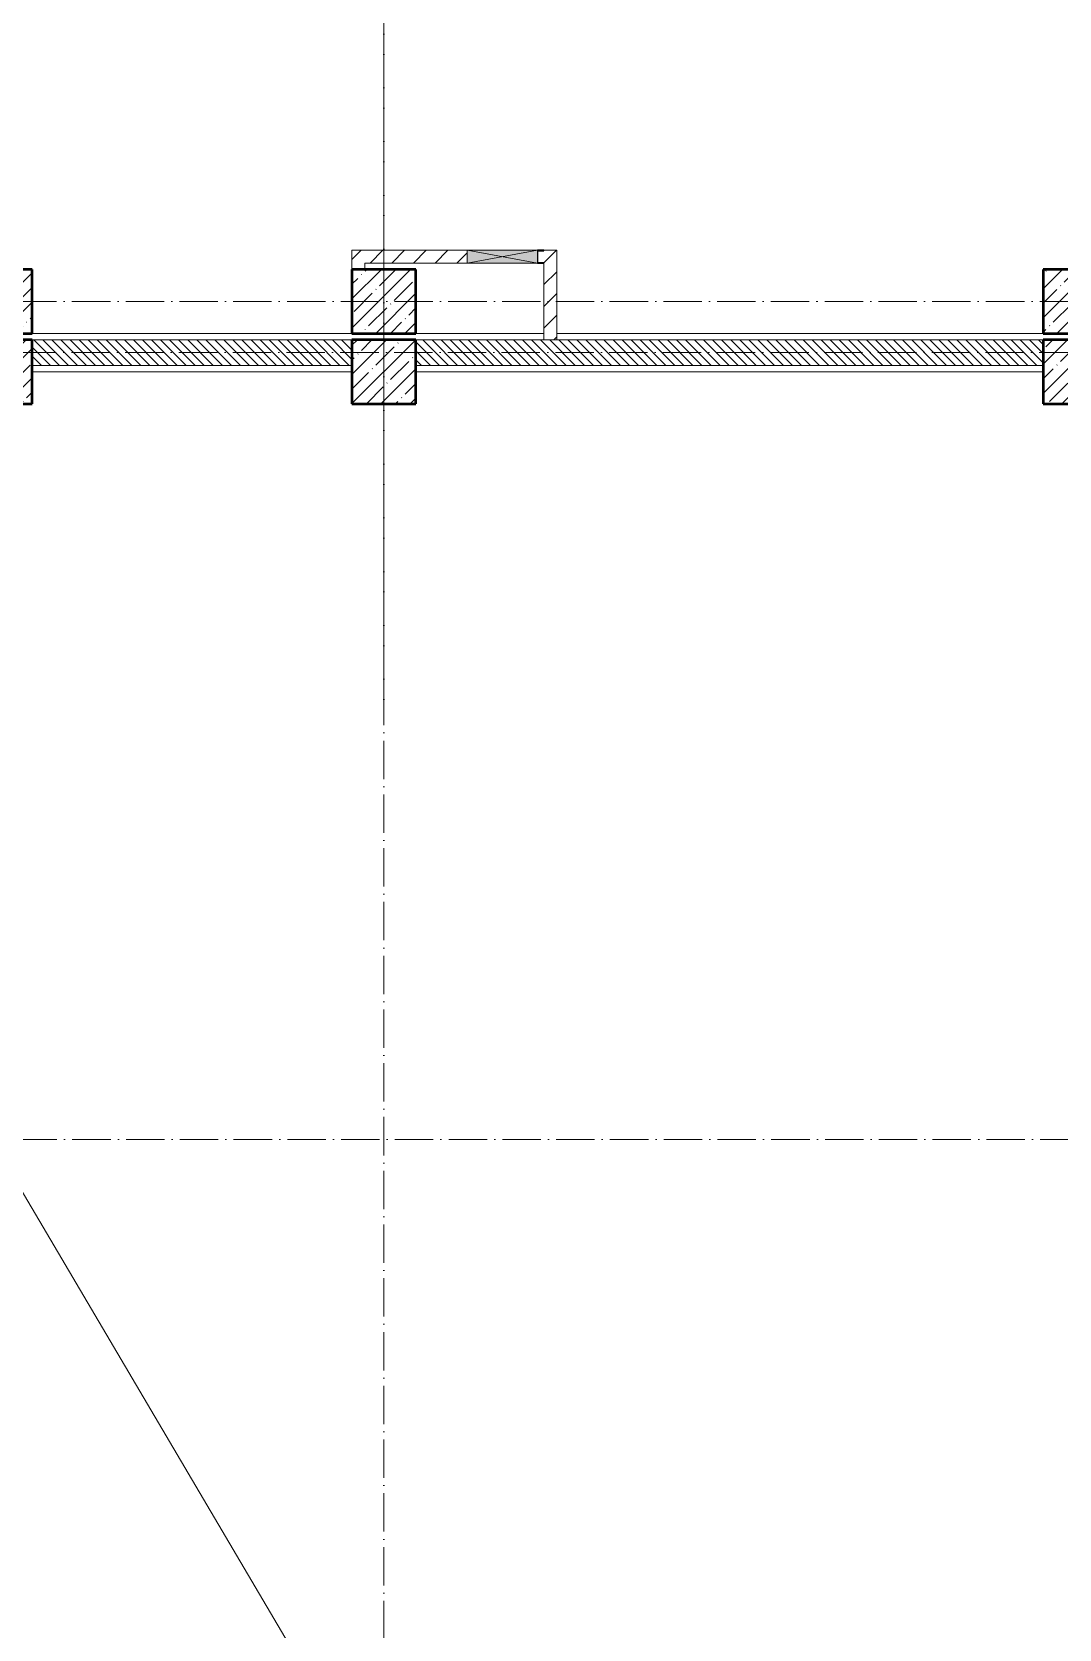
# Model space of a CAD drawing. Header units: millimetres. Extents: x 2294 to 908349, y -83289 to 219220.
# Drawn here: x 240584 to 248609, y 38881 to 51362 of the extents above; entities that cross this region are included whole.
import ezdxf

# ---------------------------------------------------------------- set-up
doc = ezdxf.new("R2010")
doc.units = ezdxf.units.MM
doc.linetypes.add('50_200_ШТРИХ_1Т_ш5_п1_п1_', pattern=[700, 500, -100, 0, -100])
for name, color, linetype, lineweight in [('A-DETL-____-OTLN-4', 7, 'Continuous', 18), ('A-DETL-GENF-OTLN', 7, 'Continuous', 9), ('A-FLOR-____-OTLN', 7, 'Continuous', 9), ('A-GENM-____-MCUT', 7, 'Continuous', 25), ('A-GENM-____-OTLN-1', 7, 'Continuous', 25), ('A-GLAZ-____-OTLN', 7, 'Continuous', 9), ('A-WALL-____-MCUT', 7, 'Continuous', 13), ('A-WALL-____-MCUT-3', 7, 'Continuous', 9), ('A-WALL-____-PATT-1', 7, 'Continuous', 9), ('A-WALL-FNSH-MCUT-1', 7, 'Continuous', 9), ('S-COLS-____-MCUT', 7, 'Continuous', 50), ('S-COLS-____-OTLN', 7, 'Continuous', 9), ('S-GRID-____-OTLN-1', 7, '50_200_ШТРИХ_1Т_ш5_п1_п1_', 9)]:
    doc.layers.add(name, color=color, linetype=linetype, lineweight=lineweight)
pattern_1 = [(45, (-77750, -42681.04), (-114.04925, 114.04925), []), (45, (-77635.95, -42681.04), (-114.04925, 114.04925), [201.613, -40.323, 3.353, -36.97])]
pattern_2 = [(45, (-83150, -42681.04), (-114.04925, 114.04925), []), (45, (-83035.95, -42681.04), (-114.04925, 114.04925), [201.613, -40.323, 3.353, -36.97])]
pattern_3 = [(45, (-74750, -43231.04), (-114.04925, 114.04925), []), (45, (-74635.95, -43231.04), (-114.04925, 114.04925), [201.613, -40.323, 3.353, -36.97])]
pattern_4 = [(45, (-77750, -43231.04), (-114.04925, 114.04925), []), (45, (-77635.95, -43231.04), (-114.04925, 114.04925), [201.613, -40.323, 3.353, -36.97])]
pattern_5 = [(45, (-74750, -42681.04), (-114.04925, 114.04925), []), (45, (-74635.95, -42681.04), (-114.04925, 114.04925), [201.613, -40.323, 3.353, -36.97])]
pattern_6 = [(45, (-83150, -43231.04), (-114.04925, 114.04925), []), (45, (-83035.95, -43231.04), (-114.04925, 114.04925), [201.613, -40.323, 3.353, -36.97])]
pattern_7 = [(135, (165583.507, 6025.276), (-35.35534, -35.35534), [])]
pattern_8 = [(45, (165583.51, 6025.28), (-84.85281, 84.85281), [])]

# ---------------------------------------------------------------- blocks, each defined once
blk = doc.blocks.new('3osi')
at = {"layer": 'S-GRID-____-OTLN-1', "color": 251, "ltscale": 0.6, "true_color": 0x636466}
for p, q in [((243333.5, 96918.1), (243333.5, 46006.3)), ((243333.5, 55906.2), (243333.5, 14595.2)), ((240055.8, 49256.3), (269518.1, 49256.3)), ((240055.8, 49256.3), (269518.1, 49256.3)), ((232910.3, 48856.3), (269657.9, 48856.3)), ((255902.3, 42706.3), (232910.3, 42706.3))]:
    blk.add_line(p, q, dxfattribs=at)
blk = doc.blocks.new('BSC_Колонна _Прямоугольная - 500х500-V34-АР1_План отверстий 3 этажа в осях 1-64_Ю-ЯЯ')
at = {"layer": 'S-COLS-____-OTLN'}
h = blk.add_hatch(dxfattribs=at)
h.set_pattern_fill('FP_42', color=256, style=0, pattern_type=2)
h.set_pattern_definition(pattern_1)
h.paths.add_polyline_path([(-250, -250), (250, -250), (250, 250), (-250, 250)], flags=0)
at = {"layer": 'S-COLS-____-MCUT'}
for p, q in [((250, 250), (-250, 250)), ((-250, 250), (-250, -250)), ((250, -250), (250, 250)), ((-250, -250), (250, -250))]:
    blk.add_line(p, q, dxfattribs=at)
blk = doc.blocks.new('BSC_Колонна _Прямоугольная - 500х500-V35-АР1_План отверстий 3 этажа в осях 1-64_Ю-ЯЯ')
at = {"layer": 'S-COLS-____-OTLN'}
h = blk.add_hatch(dxfattribs=at)
h.set_pattern_fill('FP_43', color=256, style=0, pattern_type=2)
h.set_pattern_definition(pattern_2)
h.paths.add_polyline_path([(-250, -250), (250, -250), (250, 250), (-250, 250)], flags=0)
at = {"layer": 'S-COLS-____-MCUT'}
for p, q in [((250, 250), (-250, 250)), ((-250, 250), (-250, -250)), ((250, -250), (250, 250)), ((-250, -250), (250, -250))]:
    blk.add_line(p, q, dxfattribs=at)
blk = doc.blocks.new('BSC_Колонна _Прямоугольная - 500х500-V56-АР1_План отверстий 3 этажа в осях 1-64_Ю-ЯЯ')
at = {"layer": 'S-COLS-____-OTLN'}
h = blk.add_hatch(dxfattribs=at)
h.set_pattern_fill('FP_64', color=256, style=0, pattern_type=2)
h.set_pattern_definition(pattern_3)
h.paths.add_polyline_path([(-250, -250), (250, -250), (250, 250), (-250, 250)], flags=0)
at = {"layer": 'S-COLS-____-MCUT'}
for p, q in [((250, 250), (-250, 250)), ((-250, 250), (-250, -250)), ((250, -250), (250, 250)), ((-250, -250), (250, -250))]:
    blk.add_line(p, q, dxfattribs=at)
blk = doc.blocks.new('BSC_Колонна _Прямоугольная - 500х500-V118-АР1_План отверстий 3 этажа в осях 1-64_Ю-ЯЯ')
at = {"layer": 'S-COLS-____-OTLN'}
h = blk.add_hatch(dxfattribs=at)
h.set_pattern_fill('FP_123', color=256, style=0, pattern_type=2)
h.set_pattern_definition(pattern_4)
h.paths.add_polyline_path([(-250, -250), (250, -250), (250, 250), (-250, 250)], flags=0)
at = {"layer": 'S-COLS-____-MCUT'}
for p, q in [((250, 250), (-250, 250)), ((-250, 250), (-250, -250)), ((250, -250), (250, 250)), ((-250, -250), (250, -250))]:
    blk.add_line(p, q, dxfattribs=at)
blk = doc.blocks.new('BSC_Колонна _Прямоугольная - 500х500-V119-АР1_План отверстий 3 этажа в осях 1-64_Ю-ЯЯ')
at = {"layer": 'S-COLS-____-OTLN'}
h = blk.add_hatch(dxfattribs=at)
h.set_pattern_fill('FP_124', color=256, style=0, pattern_type=2)
h.set_pattern_definition(pattern_5)
h.paths.add_polyline_path([(-250, -250), (250, -250), (250, 250), (-250, 250), (-250, 12)], flags=0)
at = {"layer": 'S-COLS-____-MCUT'}
for p, q in [((250, 250), (-250, 250)), ((-250, 250), (-250, -250)), ((250, -250), (250, 250)), ((-250, -250), (250, -250))]:
    blk.add_line(p, q, dxfattribs=at)
blk = doc.blocks.new('BSC_Колонна _Прямоугольная - 500х500-V120-АР1_План отверстий 3 этажа в осях 1-64_Ю-ЯЯ')
at = {"layer": 'S-COLS-____-OTLN'}
h = blk.add_hatch(dxfattribs=at)
h.set_pattern_fill('FP_125', color=256, style=0, pattern_type=2)
h.set_pattern_definition(pattern_6)
h.paths.add_polyline_path([(-250, -250), (250, -250), (250, 250), (-250, 250)], flags=0)
at = {"layer": 'S-COLS-____-MCUT'}
for p, q in [((250, 250), (-250, 250)), ((-250, 250), (-250, -250)), ((250, -250), (250, 250)), ((-250, -250), (250, -250))]:
    blk.add_line(p, q, dxfattribs=at)
blk = doc.blocks.new('AR_Отверстие прямоугольное _в стене_ - AR_Отверстие прямоугольное _в стене__ОВ-36912551-АР1_План отверстий 3 этажа в осях 1-64_Ю-ЯЯ')
at = {"layer": 'A-GLAZ-____-OTLN'}
blk.add_hatch(color=256, dxfattribs=at).paths.add_polyline_path([(275, -50), (275, 50), (-275, 50), (-275, -50)], flags=0)
at = {"layer": 'A-DETL-GENF-OTLN'}
for p, q in [((-275, -50), (-275, 50)), ((-275, 50), (275, 50)), ((275, 50), (-275, -50)), ((-275, 50), (275, -50)), ((275, 50), (-275, 50)), ((-275, 50), (-275, -50)), ((275, -50), (-275, -50)), ((-275, -50), (275, -50))]:
    blk.add_line(p, q, dxfattribs=at)
blk = doc.blocks.new('154_Фахверк_СКБ_Швеллер - Тип_100_3960_зеркало-36793856-АР1_План отверстий 3 этажа в осях 1-64_Ю-ЯЯ')
at = {"layer": 'A-GENM-____-MCUT'}
for p, q in [((175, 50), (125, 50)), ((125, 50), (125, -50)), ((128, 47), (175, 47)), ((128, -47), (128, 47)), ((175, 47), (175, 50)), ((125, -50), (175, -50)), ((175, -47), (128, -47)), ((175, -50), (175, -47))]:
    blk.add_line(p, q, dxfattribs=at)
blk = doc.blocks.new('BSC_Колонна _Прямоугольная - 500х500-V21-АР1_План отверстий 3 этажа в осях 1-64_А-ГГ')
at = {"layer": 'S-COLS-____-OTLN'}
h = blk.add_hatch(dxfattribs=at)
h.set_pattern_fill('FP_58', color=256, style=0, pattern_type=2)
h.set_pattern_definition(pattern_1)
h.paths.add_polyline_path([(-250, -250), (250, -250), (250, 250), (-250, 250)], flags=0)
at = {"layer": 'S-COLS-____-MCUT'}
for p, q in [((250, 250), (-250, 250)), ((-250, 250), (-250, -250)), ((250, -250), (250, 250)), ((-250, -250), (250, -250))]:
    blk.add_line(p, q, dxfattribs=at)
blk = doc.blocks.new('BSC_Колонна _Прямоугольная - 500х500-V22-АР1_План отверстий 3 этажа в осях 1-64_А-ГГ')
at = {"layer": 'S-COLS-____-OTLN'}
h = blk.add_hatch(dxfattribs=at)
h.set_pattern_fill('FP_59', color=256, style=0, pattern_type=2)
h.set_pattern_definition(pattern_2)
h.paths.add_polyline_path([(-250, -250), (250, -250), (250, 250), (-250, 250)], flags=0)
at = {"layer": 'S-COLS-____-MCUT'}
for p, q in [((250, 250), (-250, 250)), ((-250, 250), (-250, -250)), ((250, -250), (250, 250)), ((-250, -250), (250, -250))]:
    blk.add_line(p, q, dxfattribs=at)
blk = doc.blocks.new('BSC_Колонна _Прямоугольная - 500х500-V87-АР1_План отверстий 3 этажа в осях 1-64_А-ГГ')
at = {"layer": 'S-COLS-____-OTLN'}
h = blk.add_hatch(dxfattribs=at)
h.set_pattern_fill('FP_124', color=256, style=0, pattern_type=2)
h.set_pattern_definition(pattern_3)
h.paths.add_polyline_path([(-250, -250), (250, -250), (250, 250), (-250, 250)], flags=0)
at = {"layer": 'S-COLS-____-MCUT'}
for p, q in [((250, 250), (-250, 250)), ((-250, 250), (-250, -250)), ((250, -250), (250, 250)), ((-250, -250), (250, -250))]:
    blk.add_line(p, q, dxfattribs=at)
blk = doc.blocks.new('BSC_Колонна _Прямоугольная - 500х500-V142-АР1_План отверстий 3 этажа в осях 1-64_А-ГГ')
at = {"layer": 'S-COLS-____-OTLN'}
h = blk.add_hatch(dxfattribs=at)
h.set_pattern_fill('FP_165', color=256, style=0, pattern_type=2)
h.set_pattern_definition(pattern_4)
h.paths.add_polyline_path([(-250, -250), (250, -250), (250, 250), (-250, 250)], flags=0)
at = {"layer": 'S-COLS-____-MCUT'}
for p, q in [((250, 250), (-250, 250)), ((-250, 250), (-250, -250)), ((250, -250), (250, 250)), ((-250, -250), (250, -250))]:
    blk.add_line(p, q, dxfattribs=at)
blk = doc.blocks.new('BSC_Колонна _Прямоугольная - 500х500-V143-АР1_План отверстий 3 этажа в осях 1-64_А-ГГ')
at = {"layer": 'S-COLS-____-OTLN'}
h = blk.add_hatch(dxfattribs=at)
h.set_pattern_fill('FP_166', color=256, style=0, pattern_type=2)
h.set_pattern_definition(pattern_5)
h.paths.add_polyline_path([(-250, -250), (250, -250), (250, 250), (-250, 250)], flags=0)
at = {"layer": 'S-COLS-____-MCUT'}
for p, q in [((250, 250), (-250, 250)), ((-250, 250), (-250, -250)), ((250, -250), (250, 250)), ((-250, -250), (250, -250))]:
    blk.add_line(p, q, dxfattribs=at)
blk = doc.blocks.new('BSC_Колонна _Прямоугольная - 500х500-V144-АР1_План отверстий 3 этажа в осях 1-64_А-ГГ')
at = {"layer": 'S-COLS-____-OTLN'}
h = blk.add_hatch(dxfattribs=at)
h.set_pattern_fill('FP_167', color=256, style=0, pattern_type=2)
h.set_pattern_definition(pattern_6)
h.paths.add_polyline_path([(-250, -250), (250, -250), (250, 250), (-250, 250)], flags=0)
at = {"layer": 'S-COLS-____-MCUT'}
for p, q in [((250, 250), (-250, 250)), ((-250, 250), (-250, -250)), ((250, -250), (250, 250)), ((-250, -250), (250, -250))]:
    blk.add_line(p, q, dxfattribs=at)
blk = doc.blocks.new('AR_Отверстие прямоугольное _в стене_ - AR_Отверстие прямоугольное _в стене__ОВ-36912551-АР1_План отверстий 3 этажа в осях 1-64_А-ГГ')
at = {"layer": 'A-GLAZ-____-OTLN'}
blk.add_hatch(color=256, dxfattribs=at).paths.add_polyline_path([(275, -50), (275, 50), (-275, 50), (-275, -50)], flags=0)
at = {"layer": 'A-DETL-GENF-OTLN'}
for p, q in [((-275, -50), (-275, 50)), ((-275, 50), (275, 50)), ((275, 50), (-275, -50)), ((-275, 50), (275, -50)), ((275, 50), (-275, 50)), ((-275, 50), (-275, -50)), ((275, -50), (-275, -50)), ((-275, -50), (275, -50))]:
    blk.add_line(p, q, dxfattribs=at)
blk = doc.blocks.new('154_Фахверк_СКБ_Швеллер - Тип_100_3960_зеркало-36793856-АР1_План отверстий 3 этажа в осях 1-64_А-ГГ')
at = {"layer": 'A-GENM-____-MCUT'}
for p, q in [((175, 50), (125, 50)), ((125, 50), (125, -50)), ((128, 47), (175, 47)), ((128, -47), (128, 47)), ((175, 47), (175, 50)), ((125, -50), (175, -50)), ((175, -47), (128, -47)), ((175, -50), (175, -47))]:
    blk.add_line(p, q, dxfattribs=at)
blk = doc.blocks.new('3floor')
at = {"layer": 'A-WALL-____-PATT-1'}
h = blk.add_hatch(dxfattribs=at)
h.set_pattern_fill('FP_7', color=256, style=0, pattern_type=2)
h.set_pattern_definition(pattern_8)
h.paths.add_polyline_path([(243184, 49506), (243184, 49656), (243084, 49656), (243084, 49506)], flags=0)
h = blk.add_hatch(dxfattribs=at)
h.set_pattern_fill('FP_4', color=256, style=0, pattern_type=2)
h.set_pattern_definition(pattern_8)
h.paths.add_polyline_path([(243184, 49506), (243184, 49656), (243084, 49656), (243084, 49506)], flags=0)
h = blk.add_hatch(dxfattribs=at)
h.set_pattern_fill('FP_7', color=256, style=0, pattern_type=2)
h.set_pattern_definition(pattern_8)
h.paths.add_polyline_path([(243984, 49556), (243984, 49656), (243184, 49656), (243184, 49556), (243338, 49556)], flags=0)
h.paths.add_polyline_path([(244684, 49556), (244684, 49656), (244584, 49656), (244584, 49653), (244537, 49653), (244537, 49559), (244584, 49559), (244584, 49556)], flags=0)
h = blk.add_hatch(dxfattribs=at)
h.set_pattern_fill('FP_4', color=256, style=0, pattern_type=2)
h.set_pattern_definition(pattern_8)
h.paths.add_polyline_path([(244584, 49556), (244684, 49556), (244684, 49656), (244584, 49656), (244584, 49653), (244537, 49653), (244537, 49559), (244584, 49559)], flags=0)
h.paths.add_polyline_path([(243184, 49556), (243984, 49556), (243984, 49656), (243184, 49656)], flags=0)
h = blk.add_hatch(dxfattribs=at)
h.set_pattern_fill('FP_7', color=256, style=0, pattern_type=2)
h.set_pattern_definition(pattern_8)
h.paths.add_polyline_path([(244684, 48956), (244684, 49556), (244584, 49556), (244584, 48956)], flags=0)
h = blk.add_hatch(dxfattribs=at)
h.set_pattern_fill('FP_4', color=256, style=0, pattern_type=2)
h.set_pattern_definition(pattern_8)
h.paths.add_polyline_path([(244684, 48956), (244684, 49556), (244584, 49556), (244584, 48956)], flags=0)
h = blk.add_hatch(dxfattribs=at)
h.set_pattern_fill('FP_9', color=256, style=0, pattern_type=2)
h.set_pattern_definition(pattern_7)
h.paths.add_polyline_path([(243084, 48756), (243084, 48956), (240584, 48956), (240584, 48756), (241570, 48756)], flags=0)
h = blk.add_hatch(dxfattribs=at)
h.set_pattern_fill('FP_6', color=256, style=0, pattern_type=2)
h.set_pattern_definition(pattern_7)
h.paths.add_polyline_path([(243084, 48756), (243084, 48956), (240584, 48956), (240584, 48756), (241571, 48756)], flags=0)
h = blk.add_hatch(dxfattribs=at)
h.set_pattern_fill('FP_9', color=256, style=0, pattern_type=2)
h.set_pattern_definition(pattern_7)
h.paths.add_polyline_path([(248484, 48756), (248484, 48956), (243584, 48956), (243584, 48756), (246873, 48756)], flags=0)
h = blk.add_hatch(dxfattribs=at)
h.set_pattern_fill('FP_6', color=256, style=0, pattern_type=2)
h.set_pattern_definition(pattern_7)
h.paths.add_polyline_path([(248484, 48756), (248484, 48956), (243584, 48956), (243584, 48756), (246873, 48756)], flags=0)
at = {"layer": 'A-DETL-____-OTLN-4'}
blk.add_line((236934, 48356), (254334, 18856), dxfattribs=at)
at = {"layer": 'A-FLOR-____-OTLN'}
for p, q in [((240584, 49006), (243084, 49006)), ((240584, 49006), (243084, 49006)), ((243584, 49006), (244584, 49006)), ((243584, 49006), (244584, 49006)), ((244684, 49006), (248484, 49006)), ((244684, 49006), (248484, 49006)), ((240584, 48706), (243084, 48706)), ((240584, 48706), (243084, 48706)), ((243584, 48706), (248484, 48706)), ((243584, 48706), (248484, 48706))]:
    blk.add_line(p, q, dxfattribs=at)
at = {"layer": 'A-WALL-____-MCUT'}
for p, q in [((243084, 48956), (240584, 48956)), ((248484, 48956), (243584, 48956)), ((240584, 48756), (243084, 48756)), ((243584, 48756), (248484, 48756))]:
    blk.add_line(p, q, dxfattribs=at)
at = {"layer": 'A-WALL-____-MCUT-3'}
for p, q in [((243084, 48956), (240584, 48956)), ((248484, 48956), (243584, 48956)), ((240584, 48756), (243084, 48756)), ((243584, 48756), (248484, 48756))]:
    blk.add_line(p, q, dxfattribs=at)
at = {"layer": 'A-WALL-FNSH-MCUT-1'}
for p, q in [((243084, 49656), (243084, 49506)), ((243984, 49656), (243084, 49656)), ((243084, 49656), (243084, 49506)), ((243984, 49656), (243084, 49656)), ((243184, 49506), (243184, 49556)), ((243184, 49556), (243984, 49556)), ((243184, 49506), (243184, 49556)), ((243184, 49556), (243984, 49556)), ((244684, 49656), (244584, 49656)), ((244684, 49656), (244584, 49656)), ((244584, 49556), (244584, 48956)), ((244584, 49556), (244584, 48956)), ((244684, 48956), (244684, 49656)), ((244684, 48956), (244684, 49656))]:
    blk.add_line(p, q, dxfattribs=at)
at = {"layer": 'A-GENM-____-OTLN-1'}
for name in ['154_Фахверк_СКБ_Швеллер - Тип_100_3960_зеркало-36793856-АР1_План отверстий 3 этажа в осях 1-64_Ю-ЯЯ', '154_Фахверк_СКБ_Швеллер - Тип_100_3960_зеркало-36793856-АР1_План отверстий 3 этажа в осях 1-64_А-ГГ']:
    blk.add_blockref(name, (244409, 49606), dxfattribs=at)
at = {"layer": 'A-GLAZ-____-OTLN'}
for name in ['AR_Отверстие прямоугольное _в стене_ - AR_Отверстие прямоугольное _в стене__ОВ-36912551-АР1_План отверстий 3 этажа в осях 1-64_Ю-ЯЯ', 'AR_Отверстие прямоугольное _в стене_ - AR_Отверстие прямоугольное _в стене__ОВ-36912551-АР1_План отверстий 3 этажа в осях 1-64_А-ГГ']:
    blk.add_blockref(name, (244259, 49606), dxfattribs=at)
at = {"layer": 'S-COLS-____-OTLN'}
for name, p in [('BSC_Колонна _Прямоугольная - 500х500-V56-АР1_План отверстий 3 этажа в осях 1-64_Ю-ЯЯ', (240334, 49256)), ('BSC_Колонна _Прямоугольная - 500х500-V87-АР1_План отверстий 3 этажа в осях 1-64_А-ГГ', (240334, 49256)), ('BSC_Колонна _Прямоугольная - 500х500-V118-АР1_План отверстий 3 этажа в осях 1-64_Ю-ЯЯ', (243334, 49256)), ('BSC_Колонна _Прямоугольная - 500х500-V142-АР1_План отверстий 3 этажа в осях 1-64_А-ГГ', (243334, 49256)), ('BSC_Колонна _Прямоугольная - 500х500-V120-АР1_План отверстий 3 этажа в осях 1-64_Ю-ЯЯ', (248734, 49256)), ('BSC_Колонна _Прямоугольная - 500х500-V144-АР1_План отверстий 3 этажа в осях 1-64_А-ГГ', (248734, 49256)), ('BSC_Колонна _Прямоугольная - 500х500-V119-АР1_План отверстий 3 этажа в осях 1-64_Ю-ЯЯ', (240334, 48706)), ('BSC_Колонна _Прямоугольная - 500х500-V143-АР1_План отверстий 3 этажа в осях 1-64_А-ГГ', (240334, 48706)), ('BSC_Колонна _Прямоугольная - 500х500-V34-АР1_План отверстий 3 этажа в осях 1-64_Ю-ЯЯ', (243334, 48706)), ('BSC_Колонна _Прямоугольная - 500х500-V21-АР1_План отверстий 3 этажа в осях 1-64_А-ГГ', (243334, 48706)), ('BSC_Колонна _Прямоугольная - 500х500-V35-АР1_План отверстий 3 этажа в осях 1-64_Ю-ЯЯ', (248734, 48706)), ('BSC_Колонна _Прямоугольная - 500х500-V22-АР1_План отверстий 3 этажа в осях 1-64_А-ГГ', (248734, 48706))]:
    blk.add_blockref(name, p, dxfattribs=at)

msp = doc.modelspace()

# ---------------------------------------------------------------- block references
for name in ['3osi', '3floor']:
    msp.add_blockref(name, (0, 0))

doc.saveas('drawing.dxf')
